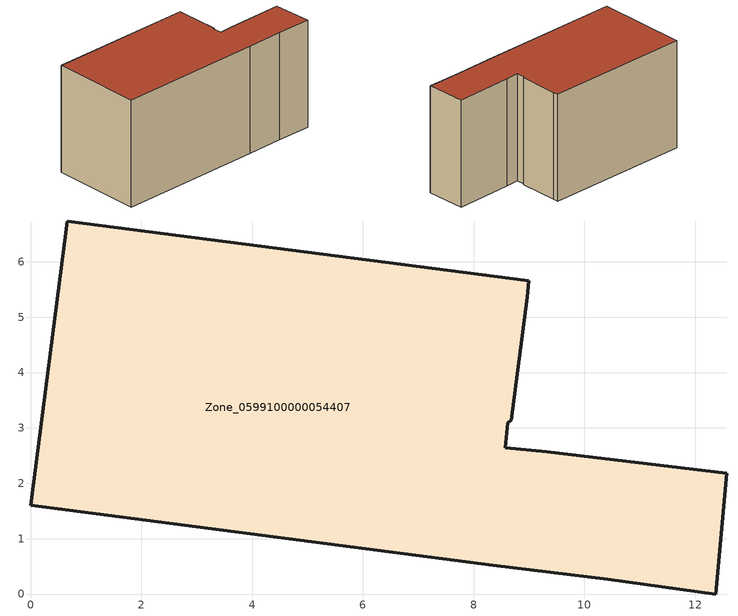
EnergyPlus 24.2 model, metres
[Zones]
Zone_0599100000054407
 floor ground (C_G): 8.96,5.36 8.68,3.14 8.62,3.1 8.57,2.64 9.32,2.57 12.57,2.18 12.38,0 10.42,0.27 8.35,0.52 0,1.61 0.66,6.74 8.99,5.66 z0
 wall outside (C_F): 0,1.61 8.35,0.52 10.42,0.27 12.38,0 12.57,2.18 9.32,2.57 8.57,2.64 8.62,3.1 8.68,3.14 8.96,5.36 8.99,5.66 0.66,6.74 0,1.61 z0:6.22
 roof outside (C_R): 8.96,5.36 8.99,5.66 0.66,6.74 0,1.61 8.35,0.52 10.42,0.27 12.38,0 12.57,2.18 9.32,2.57 8.57,2.64 8.62,3.1 8.68,3.14 z6.22
[BUILDING]
Pand.0599100000054407: North Axis=0; Terrain=City; Loads Convergence Tolerance Value=0.04; Temperature Convergence Tolerance Value=0.4; Solar Distribution=FullExterior; Maximum Number of Warmup Days=25; Minimum Number of Warmup Days=1
[Site:Location]
Rotterdam.The.Hague.AP_ZH_NLD Design_Conditions: Latitude=51.96; Longitude=4.45; Time Zone=1; Elevation=-4.5
[SITE:GROUNDTEMPERATURE:BUILDINGSURFACE]
18, 18, 18, 18, 18, 18, 18, 18, 18, 18, 18, 18
[MATERIAL] Thermal Absorptance=0.9; Solar Absorptance=0.7; Visible Absorptance=0.7
Name | Roughness | Thickness | Conductivity | Density | Specific Heat
G.TI.1946 | MediumSmooth | 0.15 | 1 | 540 | 1210
F.TI.1946 | Rough | 0.3 | 0.857143 | 1920 | 840
R.TI.1946 | MediumRough | 0.2 | 0.1 | 1500 | 1000
[CONSTRUCTION]
C_G: G.TI.1946
C_F: F.TI.1946
C_R: R.TI.1946
[ZONE]
Zone_0599100000054407: Type=1; Multiplier=1; Ceiling Height=Autocalculate; Volume=Autocalculate; Floor Area=autocalculate; Part of Total Floor Area=Yes
[ZONEINFILTRATION:DESIGNFLOWRATE]
Infil_Zone_0599100000054407: Zone or ZoneList or Space or SpaceList=Zone_0599100000054407; Schedule=AlwaysOn; Design Flow Rate Calculation Method=Flow/Area; Flow Rate per Floor Area=0.003; Constant Term Coefficient=1; Temperature Term Coefficient=0; Velocity Term Coefficient=0; Velocity Squared Term Coefficient=0
[HVACTEMPLATE:ZONE:IDEALLOADSAIRSYSTEM]
Zone_0599100000054407: Maximum Heating Supply Air Temperature=50; Minimum Cooling Supply Air Temperature=13; Maximum Heating Supply Air Humidity Ratio=0.0156; Minimum Cooling Supply Air Humidity Ratio=0.0077; Heating Limit=NoLimit; Cooling Limit=NoLimit; Dehumidification Control Type=ConstantSensibleHeatRatio; Cooling Sensible Heat Ratio=0.7; Dehumidification Setpoint=60; Humidification Control Type=None; Humidification Setpoint=30; Outdoor Air Method=None; Outdoor Air Flow Rate per Person=0.00944; Outdoor Air Flow Rate per Zone Floor Area=0; Outdoor Air Flow Rate per Zone=0; Demand Controlled Ventilation Type=None; Outdoor Air Economizer Type=NoEconomizer; Heat Recovery Type=None; Sensible Heat Recovery Effectiveness=0.7; Latent Heat Recovery Effectiveness=0.65
[ZONECONTROL:THERMOSTAT]
ThermostatControl_Zone_0599100000054407: Zone or ZoneList=Zone_0599100000054407; Control Type Schedule=DualSetpointControlType; Control 1=Thermostat_Zone_0599100000054407; Temperature Difference Between Cutout And Setpoint=0
[THERMOSTATSETPOINT:DUALSETPOINT]
Thermostat_Zone_0599100000054407: Heating Setpoint Temperature Schedule=HeatingSetpoint_Zone_0599100000054407; Cooling Setpoint Temperature Schedule=CoolingSetpoint_Zone_0599100000054407
[SCHEDULE:COMPACT]
HeatingSetpoint_Zone_0599100000054407: Through: 12/31, For: AllDays, Until: 24:00, 21
CoolingSetpoint_Zone_0599100000054407: Through: 12/31, For: AllDays, Until: 24:00, 24
DualSetpointControlType: Through: 12/31, For: AllDays, Until: 24:00, 4
AlwaysOn: Through: 12/31, For: AllDays, Until: 24:00, 1
